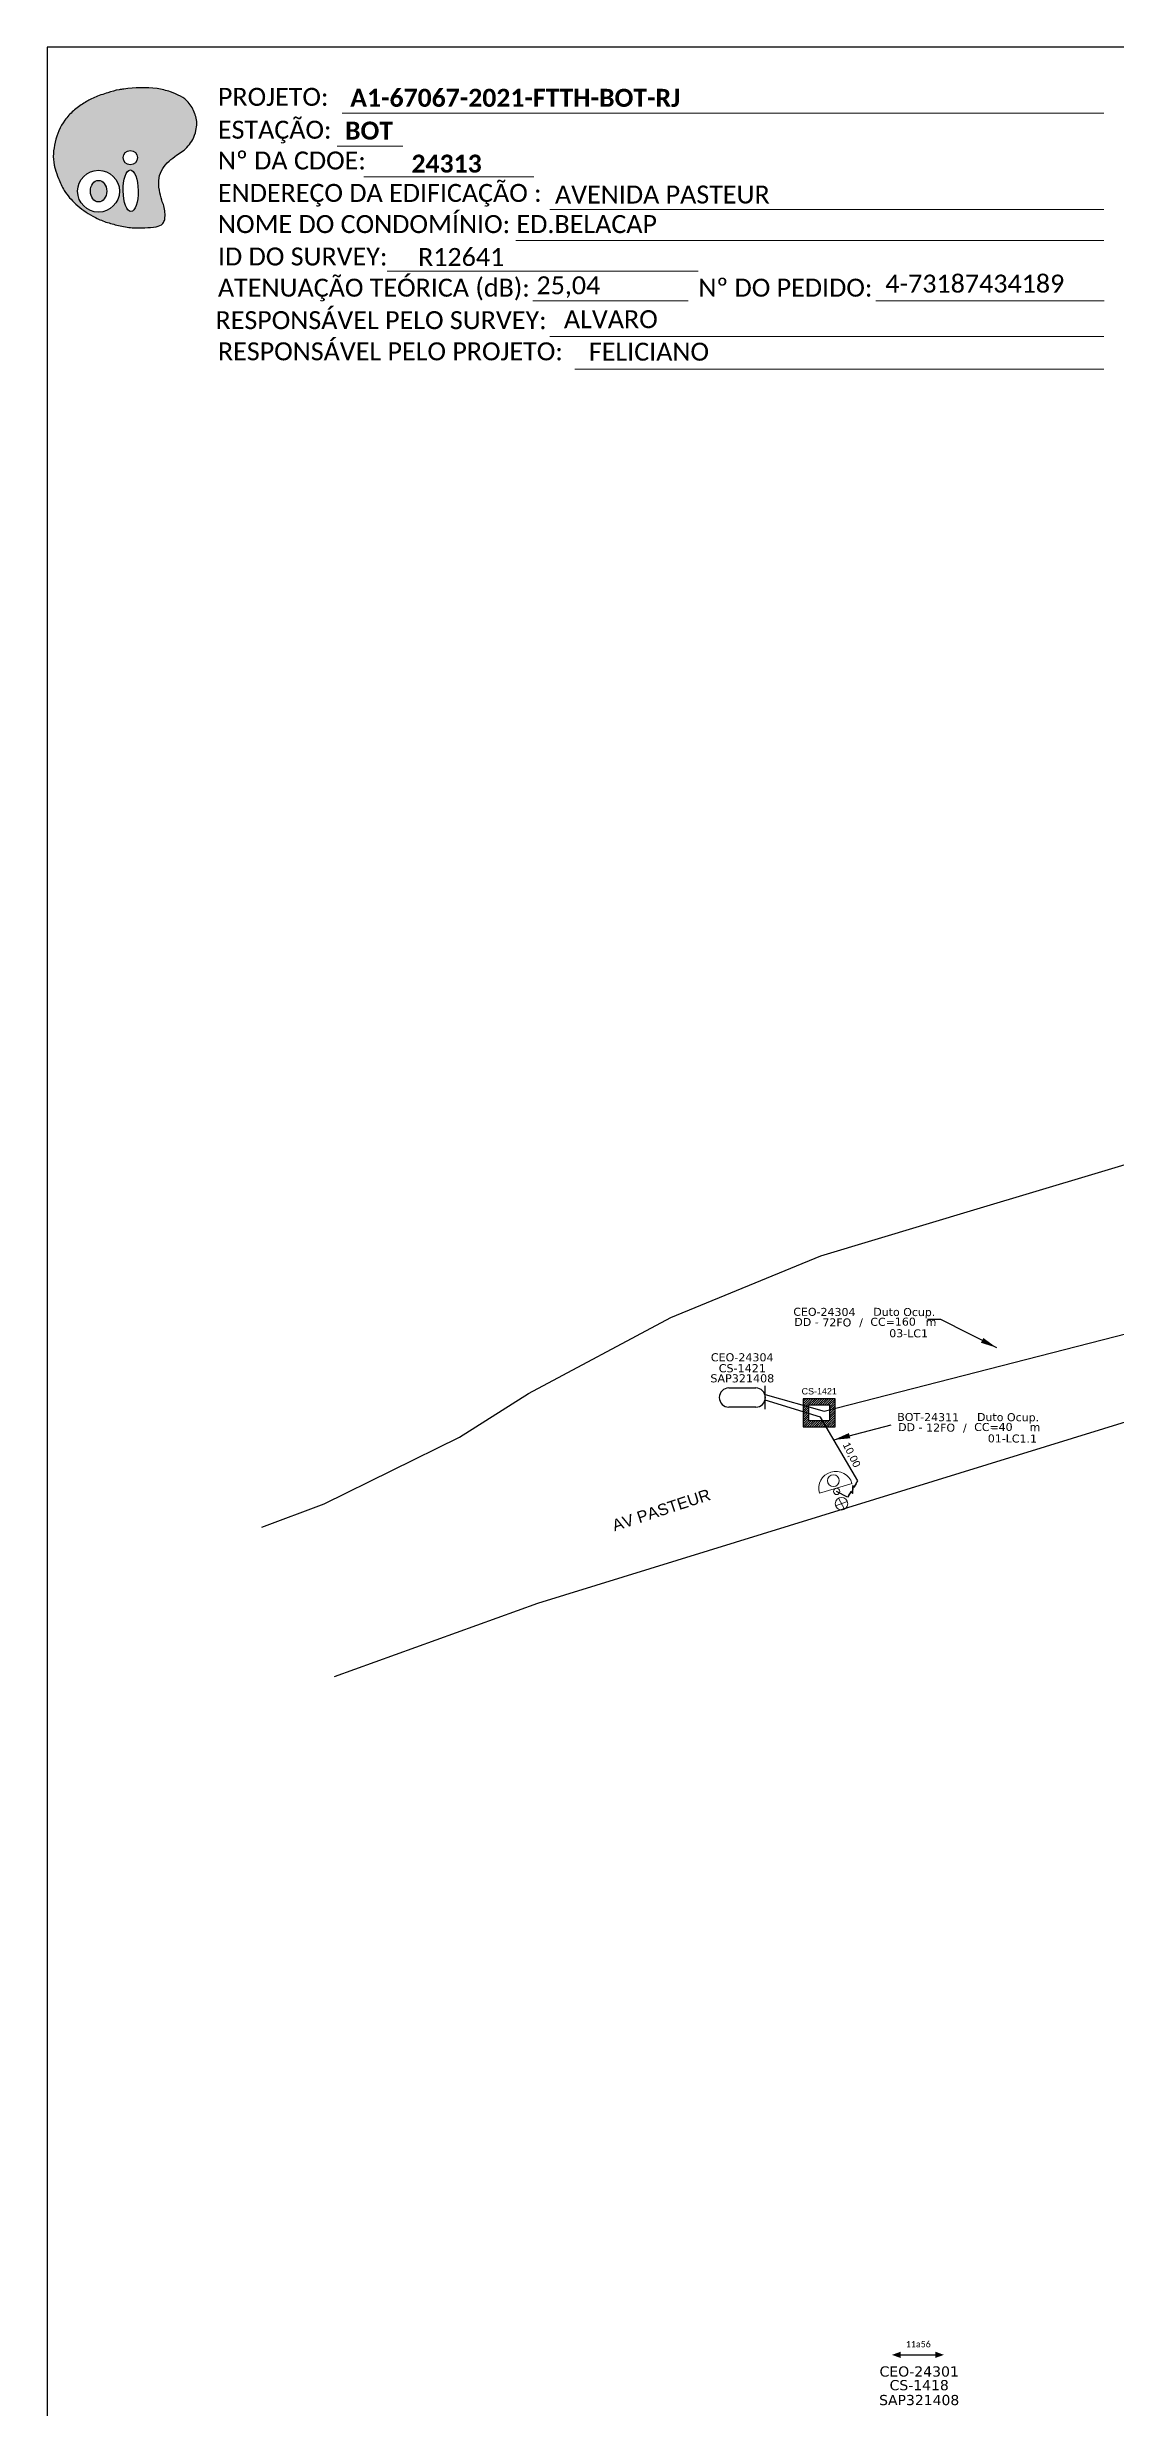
# Model space of a CAD drawing. Header units: metres. Extents: x -1434 to -593, y 563 to 1157.
# Drawn here: x -1434.3 to -1303.1, y 867 to 1157 of the extents above; entities that cross this region are included whole.
import ezdxf
from ezdxf.enums import TextEntityAlignment as Align

# ---------------------------------------------------------------- set-up
doc = ezdxf.new("R2010")
doc.units = ezdxf.units.M
for name, color, linetype in [('10.1-Caixas Subterrâneas', 5, 'Continuous'), ('20.4-CEOS', 1, 'Continuous'), ('20.5-CEO', 1, 'Continuous'), ('CAP a instalar', 1, 'Continuous'), ('label_cabos', 7, 'Continuous'), ('locais', 7, 'Continuous'), ('METRAGEM', 92, 'Continuous'), ('QUADRA', 94, 'Continuous'), ('SETA', 7, 'Continuous'), ('Subida Lateral', 5, 'Continuous'), ('UNIFILAR', 7, 'Continuous')]:
    doc.layers.add(name, color=color, linetype=linetype)
for name, color, linetype, lineweight in [('10.4-Postes', 1, 'Continuous', 0), ('20.2-CDO_POSTE', 1, 'Continuous', 5), ('Segmento Logradouro Texto', 251, 'Continuous', 0)]:
    doc.layers.add(name, color=color, linetype=linetype, lineweight=lineweight)
doc.styles.add('ARIAL', font='arial.ttf')
doc.styles.add('DIGICADE', font='arial.ttf')
doc.styles.add('siredit', font='verdana.ttf')
doc.styles.get("Standard").update_dxf_attribs({"font": 'arial.ttf'})
doc.styles.add('WMF-Calibri0', font='calibri.ttf')
doc.styles.add('WMF-Calibri1', font='calibrib.ttf')
doc.linetypes.add('FENCELINE1', pattern='A,0.25,-0.1,[133,ltypeshp.shx,S=0.1,R=0,X=-0.1,Y=0],-0.1,1', length=1.45)
doc.dimstyles.new('CC', dxfattribs={"dimtxt": 1, "dimasz": 2, "dimexe": 0.18, "dimexo": 0.0625, "dimgap": 0.09, "dimtad": 0, "dimdec": 0, "dimrnd": 1, "dimzin": 0, "dimdsep": 46, "dimtxsty": 'siredit', "dimblk": 'NONE', "dimcen": 0, "dimse1": 1, "dimse2": 1, "dimsd1": 1, "dimsd2": 1, "dimclrt": 7, "dimadec": 0, "dimazin": 0, "dimtfac": 1, "dimtdec": 0, "dimtofl": 0, "dimtmove": 0, "dimatfit": 3, "dimfxl": 0, "dimtolj": 1, "dimtzin": 0, "dimarcsym": 0})

# ---------------------------------------------------------------- blocks, each defined once
blk = doc.blocks.new('POSTE_CELULA_9')
at = {"layer": '10.4-Postes', "color": 10}
for points in [[(-98.28, 125.14), (-100.92, 124.16)], [(-100.27, 125.89), (-98.93, 123.41)]]:
    blk.add_lwpolyline(points, dxfattribs=at)
blk.add_circle((-99.6, 124.65), 1.41, dxfattribs=at)
blk = doc.blocks.new('*X4')
at = {"color": 0, "linetype": 'Continuous'}
for p, q in [((-1.25, 0.34099), (-0.49099, 1.1)), ((-1.25, 0.517767), (-0.667767, 1.1)), ((-1.25, 0.694544), (-0.844544, 1.1)), ((-1.25, 0.87132), (-1.02132, 1.1)), ((-1.25, 1.048097), (-1.198097, 1.1)), ((-1.25, 0.164214), (-0.8035, 0.610714)), ((-1.25, -0.012563), (-0.8035, 0.433937)), ((-1.25, -0.18934), (-0.8035, 0.25716)), ((-1.25, -0.366117), (-0.8035, 0.080383)), ((-0.789214, 0.625), (-0.314214, 1.1)), ((-0.612437, 0.625), (-0.137437, 1.1)), ((-0.43566, 0.625), (0.03934, 1.1)), ((-0.258883, 0.625), (0.216117, 1.1)), ((-0.082107, 0.625), (0.392893, 1.1)), ((0.09467, 0.625), (0.56967, 1.1)), ((0.271447, 0.625), (0.746447, 1.1)), ((0.448223, 0.625), (0.923223, 1.1)), ((0.625, 0.625), (1.1, 1.1)), ((0.801777, 0.625), (1.25, 1.073223)), ((0.8035, 0.449947), (1.25, 0.896447)), ((0.8035, 0.27317), (1.25, 0.71967)), ((0.8035, 0.096393), (1.25, 0.542893)), ((0.8035, -0.080383), (1.25, 0.366117)), ((0.8035, -0.25716), (1.25, 0.18934)), ((0.8035, -0.433937), (1.25, 0.012563)), ((-1.25, -0.542893), (-0.8035, -0.096393)), ((-1.25, -0.71967), (-0.8035, -0.27317)), ((-1.25, -0.896447), (-0.8035, -0.449947)), ((-1.25, -1.073223), (-0.801777, -0.625)), ((-1.1, -1.1), (-0.625, -0.625)), ((-0.923223, -1.1), (-0.448223, -0.625)), ((-0.746447, -1.1), (-0.271447, -0.625)), ((-0.56967, -1.1), (-0.09467, -0.625)), ((-0.392893, -1.1), (0.082107, -0.625)), ((-0.216117, -1.1), (0.258883, -0.625)), ((-0.03934, -1.1), (0.43566, -0.625)), ((0.137437, -1.1), (0.612437, -0.625)), ((0.314214, -1.1), (0.789214, -0.625)), ((0.49099, -1.1), (1.25, -0.34099)), ((0.667767, -1.1), (1.25, -0.517767)), ((0.8035, -0.610714), (1.25, -0.164214)), ((0.844544, -1.1), (1.25, -0.694544)), ((1.02132, -1.1), (1.25, -0.87132)), ((1.198097, -1.1), (1.25, -1.048097))]:
    blk.add_line(p, q, dxfattribs=at)
blk = doc.blocks.new('MANHOLE_MQ')
at = {"color": 0, "linetype": 'Continuous'}
for p, q in [((0.00000623, 0.00000569), (-0.00000627, 0.00000569)), ((-0.00000627, 0.00000569), (-0.00000627, -0.00000531)), ((-0.00000404, 0.00000331), (0.00000399, 0.00000331)), ((-0.00000404, -0.00000294), (-0.00000404, 0.00000331)), ((0.00000399, 0.00000331), (0.00000399, -0.00000294)), ((0.00000623, -0.00000531), (0.00000623, 0.00000569)), ((-0.00000627, -0.00000531), (0.00000623, -0.00000531)), ((0.00000399, -0.00000294), (-0.00000404, -0.00000294)), ((0.00000399, -0.00000294), (0.00000399, -0.00000294))]:
    blk.add_line(p, q, dxfattribs=at)
at = {"color": 0, "linetype": 'Continuous', "xscale": 5e-06, "yscale": 5e-06, "zscale": 1e-05}
blk.add_blockref('*X4', (-0.00000002, 0.00000019), dxfattribs=at)
blk = doc.blocks.new('*U5')
at = {"color": 0}
blk.add_line((2.14, -0.58), (-2.1, -0.68), dxfattribs=at)
for centre, radius in [((0, 0.38), 0.733), ((0.03, -1.03), 0.393)]:
    blk.add_circle(centre, radius, dxfattribs=at)
blk.add_arc((0.02, -0.63), 2.12, 1.3782, 181.3782, dxfattribs=at)
blk = doc.blocks.new('_None')
blk = doc.blocks.new('Inst CB DT OCUP CFOA-SM-DD-S-72')
at = {"layer": 'label_cabos', "color": 0, "style": 'siredit'}
for tag, flags, p in [('ID_ATIVIDADE', 3, (1.31, 2.67)), ('FATOR', 1, (11.56, 2.55))]:
    blk.add_attdef(tag, text='', height=1, rotation=359.69, dxfattribs=dict(at, flags=flags)).set_placement(p, align=Align.MIDDLE_CENTER)
for tag, p in [('TIPO_CABO', (1.11, 0)), ('DESTINO_CABO', (3.13, 1.26)), ('CABO', (4.69, -0.05)), ('/', (7.71, -0.05)), ('LANCE', (10.41, 0.02)), ('TIPO_CABO', (13.11, 1.24)), ('UND', (16.46, 0)), ('FID', (13.65, -1.41))]:
    blk.add_attdef(tag, text='', height=1, rotation=359.69, dxfattribs=at).set_placement(p, align=Align.MIDDLE_CENTER)
blk.add_attdef('QTDE', (11.93, -0.45), '', height=1, rotation=359.69, dxfattribs=at)
blk = doc.blocks.new('Inst CB DT OCUP CFOA-SM-DD-S-12')
at = {"layer": 'label_cabos', "color": 0, "style": 'siredit'}
for tag, flags, p in [('ID_ATIVIDADE', 3, (1.31, 2.67)), ('FATOR', 1, (11.56, 2.55))]:
    blk.add_attdef(tag, text='', height=1, rotation=359.69, dxfattribs=dict(at, flags=flags)).set_placement(p, align=Align.MIDDLE_CENTER)
for tag, p in [('TIPO_CABO', (1.11, 0)), ('DESTINO_CABO', (3.13, 1.26)), ('CABO', (4.69, -0.05)), ('/', (7.71, -0.05)), ('LANCE', (10.41, 0.02)), ('TIPO_CABO', (13.11, 1.24)), ('UND', (16.46, 0)), ('FID', (13.65, -1.41))]:
    blk.add_attdef(tag, text='', height=1, rotation=359.69, dxfattribs=at).set_placement(p, align=Align.MIDDLE_CENTER)
blk.add_attdef('QTDE', (11.93, -0.45), '', height=1, rotation=359.69, dxfattribs=at)
blk = doc.blocks.new('OI')
h = blk.add_hatch(color=40)
edge = h.paths.add_edge_path()
edge.add_spline(control_points=[(4.35, -0.67), (3.92, -0.99), (3.26, -1.5), (2.81, -2.59), (2.9, -3.5), (3.06, -4.27), (3.31, -4.85), (3.37, -5.39), (3.4, -5.88), (3.2, -6.4), (2.54, -6.61), (1.65, -6.63), (0.55, -6.67), (-0.56, -6.42), (-1.61, -6.14), (-2.77, -5.61), (-3.92, -4.77), (-4.89, -3.7), (-5.34, -2.65), (-5.6, -1.94), (-5.85, -0.96), (-5.71, 0.47), (-5.1, 2.02), (-4.14, 3.02), (-3.3, 3.61), (-2.37, 4.16), (-1.36, 4.44), (-0.56, 4.7), (0.79, 4.85), (2.24, 4.97), (3.79, 4.57), (4.67, 4.21), (5.44, 3.65), (5.76, 2.99), (6.03, 2.21), (6.01, 1.46), (5.72, 0.64), (5.31, 0.08), (4.88, -0.38), (4.51, -0.55), (4.35, -0.67)], knot_values=[0, 0, 0, 0, 1.60434, 2.417191, 3.427595, 4.282808, 4.776746, 5.304182, 5.888771, 6.258406, 6.858137, 7.79129, 8.986195, 10.124242, 11.187857, 12.242908, 13.953784, 15.414161, 16.515391, 17.349188, 17.675853, 19.552021, 21.515531, 22.568638, 23.63245, 24.621084, 25.782718, 26.745347, 27.142653, 29.870543, 31.004649, 31.921532, 32.709589, 33.801391, 34.042471, 35.192333, 35.971461, 36.628871, 37.254359, 37.836911, 37.836911, 37.836911, 37.836911], degree=3, periodic=0)
h.paths.add_polyline_path([(1.13, -0.87, -1), (-0.04, -0.87, -1)], flags=16)
edge = h.paths.add_edge_path(flags=16)
edge.add_ellipse((0.56, -3.59), major_axis=(-0.02, 1.71), ratio=0.361305, start_angle=0, end_angle=360)
h.paths.add_polyline_path([(-0.36, -3.62, -1), (-3.8, -3.62, -1)], flags=16)
edge = h.paths.add_edge_path(flags=0)
edge.add_ellipse((-2.08, -3.62), major_axis=(0, 0.885), ratio=0.758294, start_angle=0, end_angle=360)
at = {"color": 40}
for centre, radius in [((-2.08, -3.62), 1.72), ((0.54, -0.87), 0.587)]:
    blk.add_circle(centre, radius, dxfattribs=at)
blk.add_ellipse((0.56, -3.59), major_axis=(-0.02, 1.71), ratio=0.361305, dxfattribs=at)
blk.add_ellipse((-2.08, -3.62), major_axis=(0, 0.885), ratio=0.758294, start_param=-3.141592653589792, end_param=3.141592653589792, dxfattribs=at)
at = {"color": 40, "start_tangent": (-0.800898, -0.598801), "end_tangent": (-0.800898, -0.598801)}
blk.add_spline([(4.35, -0.67), (3.2, -1.78), (2.9, -2.54), (2.92, -3.55), (3.12, -4.38), (3.28, -4.85), (3.37, -5.37), (3.35, -5.95), (3.2, -6.29), (2.66, -6.55), (1.73, -6.63), (0.54, -6.62), (-0.58, -6.41), (-1.6, -6.11), (-2.56, -5.67), (-3.95, -4.67), (-4.89, -3.56), (-5.37, -2.56), (-5.64, -1.78), (-5.72, -1.46), (-5.63, 0.42), (-4.84, 2.22), (-4.13, 2.99), (-3.27, 3.62), (-2.4, 4.09), (-1.3, 4.47), (-0.37, 4.72), (0.02, 4.77), (2.75, 4.8), (3.85, 4.53), (4.69, 4.16), (5.31, 3.68), (5.85, 2.73), (5.93, 2.5), (5.94, 1.35), (5.67, 0.62), (5.29, 0.08), (4.84, -0.36), (4.35, -0.67)], degree=3, dxfattribs=at)
blk = doc.blocks.new('SAN')
at = {"layer": 'SETA'}
blk.add_lwpolyline([(-2.58, 0), (6.02, 0)], dxfattribs=at)
for points in [[(-2.1, -0.66), (-3.93, 0), (-2.1, 0.67)], [(5.33, 0.68), (7.16, 0.01), (5.33, -0.65)]]:
    blk.add_solid(points, dxfattribs=at)

msp = doc.modelspace()

# ---------------------------------------------------------------- linework, layer by layer
at = {"color": 7}
msp.add_lwpolyline([(-1434.31, 562.96), (-593.31, 562.96), (-593.31, 1156.96), (-1434.31, 1156.96)], close=True, dxfattribs=at)
at = {"lineweight": 0}
for points in [[(-1398.09, 1148.84), (-1304.58, 1148.84)], [(-1398.72, 1144.8), (-1390.66, 1144.8)], [(-1372.59, 1137.04), (-1304.58, 1137.04)], [(-1376.79, 1133.21), (-1304.58, 1133.21)], [(-1392.59, 1129.44), (-1354.38, 1129.44)]]:
    msp.add_lwpolyline(points, dxfattribs=at)
at = {"color": 7, "lineweight": 0}
for points in [[(-1395.45, 1141.02), (-1374.56, 1141.02)], [(-1374.7, 1125.79), (-1355.61, 1125.79)], [(-1332.57, 1125.79), (-1304.56, 1125.79)], [(-1372.59, 1121.41), (-1304.58, 1121.41)], [(-1369.53, 1117.43), (-1304.58, 1117.43)]]:
    msp.add_lwpolyline(points, dxfattribs=at)
at = {"color": 7}
msp.add_lwpolyline([(-1324.6, 1000.69), (-1326.22, 1000.69)], dxfattribs=at)
at = {"layer": '20.5-CEO', "color": 7}
for p, q in [((-1350.62, 992.29), (-1347.32, 992.29)), ((-1347.32, 989.94), (-1350.62, 989.94))]:
    msp.add_line(p, q, dxfattribs=at)
msp.add_lwpolyline([(-1346.15, 989.69), (-1346.15, 992.53)], dxfattribs=at)
for centre, start, end in [((-1350.62, 991.11), 90, 270), ((-1347.32, 991.11), 270, 90)]:
    msp.add_arc(centre, 1.18, start, end, dxfattribs=at)
at = {"layer": 'CAP a instalar', "color": 7, "ltscale": 5}
for p, q in [((-1338.91, 989.44), (-1296.15, 1000.41)), ((-1346.15, 991.5), (-1338.91, 989.44))]:
    msp.add_line(p, q, dxfattribs=at)
at = {"layer": 'CAP a instalar', "color": 7, "ltscale": 2.5}
for p, q in [((-1339.38, 988.72), (-1346.15, 990.77)), ((-1334.77, 980.9), (-1339.38, 988.72)), ((-1334.97, 980.55), (-1334.77, 980.9))]:
    msp.add_line(p, q, dxfattribs=at)
at = {"layer": 'CAP a instalar', "color": 7, "linetype": 'FENCELINE1', "ltscale": 2.5}
for p, q in [((-1336.06, 978.86), (-1337.39, 979.58)), ((-1335.91, 979.08), (-1336.06, 978.86))]:
    msp.add_line(p, q, dxfattribs=at)
at = {"layer": 'QUADRA', "color": 7}
for points in [[(-1407.96, 975.18), (-1400.3, 978.05), (-1383.68, 986.25), (-1375.22, 991.62), (-1357.75, 1000.94), (-1339.32, 1008.52), (-1320.14, 1014.27), (-1283.91, 1025.13)], [(-1407.96, 975.18), (-1400.3, 978.05), (-1383.68, 986.25), (-1375.22, 991.62), (-1357.75, 1000.94), (-1339.32, 1008.52), (-1320.14, 1014.27), (-1283.91, 1025.13)], [(-1407.96, 975.18), (-1400.3, 978.05), (-1383.68, 986.25), (-1375.22, 991.62), (-1357.75, 1000.94), (-1339.32, 1008.52), (-1320.14, 1014.27), (-1283.91, 1025.13)], [(-1407.96, 975.18), (-1400.3, 978.05), (-1383.68, 986.25), (-1375.22, 991.62), (-1357.75, 1000.94), (-1339.32, 1008.52), (-1320.14, 1014.27), (-1283.91, 1025.13)], [(-1104.29, 956.98), (-1128.49, 972.08), (-1141.7, 979.77), (-1156.75, 986.67), (-1171.2, 992.81), (-1172.32, 993.31), (-1180.01, 996.21), (-1187.97, 998.36), (-1195.38, 1000.17), (-1211.73, 1002.48), (-1228.23, 1003.21), (-1244.74, 1002.34), (-1261.04, 999.87), (-1273.72, 996.79), (-1374.13, 965.82), (-1399.09, 956.79)], [(-1104.29, 956.98), (-1128.49, 972.08), (-1141.7, 979.77), (-1156.75, 986.67), (-1171.2, 992.81), (-1172.32, 993.31), (-1180.01, 996.21), (-1187.97, 998.36), (-1195.38, 1000.17), (-1211.73, 1002.48), (-1228.23, 1003.21), (-1244.74, 1002.34), (-1261.04, 999.87), (-1273.72, 996.79), (-1374.13, 965.82), (-1399.09, 956.79)], [(-1104.29, 956.98), (-1128.49, 972.08), (-1141.7, 979.77), (-1156.75, 986.67), (-1171.2, 992.81), (-1172.32, 993.31), (-1180.01, 996.21), (-1187.97, 998.36), (-1195.38, 1000.17), (-1211.73, 1002.48), (-1228.23, 1003.21), (-1244.74, 1002.34), (-1261.04, 999.87), (-1273.72, 996.79), (-1374.13, 965.82), (-1399.09, 956.79)], [(-1104.29, 956.98), (-1128.49, 972.08), (-1141.7, 979.77), (-1156.75, 986.67), (-1171.2, 992.81), (-1172.32, 993.31), (-1180.01, 996.21), (-1187.97, 998.36), (-1195.38, 1000.17), (-1211.73, 1002.48), (-1228.23, 1003.21), (-1244.74, 1002.34), (-1261.04, 999.87), (-1273.72, 996.79), (-1374.13, 965.82), (-1399.09, 956.79)]]:
    msp.add_lwpolyline(points, dxfattribs=at)
at = {"layer": 'Subida Lateral', "color": 5, "const_width": 0.197}
msp.add_lwpolyline([(-1334.97, 980.55), (-1335.23, 980.14), (-1335.38, 980.24), (-1335.45, 979.4), (-1335.63, 979.52), (-1335.91, 979.08)], dxfattribs=at)

# ---------------------------------------------------------------- block references
at = {"color": 7, "xscale": 1.494060215586407, "yscale": 1.494060215586409, "zscale": 1.494060215586409, "rotation": 0.153289602394906}
msp.add_blockref('OI', (-1424.92, 1144.69), dxfattribs=at)
at = {"color": 0, "lineweight": 0}
ref = msp.add_blockref('Inst CB DT OCUP CFOA-SM-DD-S-72', (-1341.97, 1000.39), dxfattribs=dict(at, xscale=0.9828, yscale=0.9828, zscale=0.9828))
ref.add_attrib('DESTINO_CABO', 'CEO-24304', dxfattribs={"layer": 'label_cabos', "color": 0, "height": 0.983, "rotation": 359.69, "style": 'siredit'}).set_placement((-1338.89, 1001.63), align=Align.MIDDLE_CENTER)
ref.add_attrib('TIPO_CABO', 'Duto Ocup.', dxfattribs={"layer": 'label_cabos', "color": 0, "height": 0.983, "rotation": 359.69, "style": 'siredit'}).set_placement((-1329.08, 1001.62), align=Align.MIDDLE_CENTER)
ref.add_attrib('/', '/', dxfattribs={"layer": 'label_cabos', "color": 0, "height": 0.983, "rotation": 359.69, "style": 'siredit'}).set_placement((-1334.39, 1000.34), align=Align.MIDDLE_CENTER)
ref.add_attrib('FID', '03-LC1', dxfattribs={"layer": 'label_cabos', "color": 0, "height": 0.983, "rotation": 359.69, "style": 'siredit'}).set_placement((-1328.55, 999), align=Align.MIDDLE_CENTER)
ref.add_attrib('LANCE', 'CC=', dxfattribs={"layer": 'label_cabos', "color": 0, "height": 0.983, "rotation": 359.69, "style": 'siredit'}).set_placement((-1331.74, 1000.41), align=Align.MIDDLE_CENTER)
ref.add_attrib('UND', 'm', dxfattribs={"layer": 'label_cabos', "color": 0, "height": 0.983, "rotation": 359.69, "style": 'siredit'}).set_placement((-1325.79, 1000.39), align=Align.MIDDLE_CENTER)
ref.add_attrib('CABO', '72FO', dxfattribs={"layer": 'label_cabos', "color": 0, "height": 0.983, "rotation": 359.69, "style": 'siredit'}).set_placement((-1337.36, 1000.34), align=Align.MIDDLE_CENTER)
ref.add_attrib('TIPO_CABO', 'DD - ', dxfattribs={"layer": 'label_cabos', "color": 0, "height": 0.983, "rotation": 359.69, "style": 'siredit'}).set_placement((-1340.87, 1000.39), align=Align.MIDDLE_CENTER)
ref.add_attrib('QTDE', '160', (-1330.24, 999.95), dxfattribs={"layer": 'label_cabos', "color": 0, "height": 0.983, "rotation": 359.69, "style": 'siredit'})
ref = msp.add_blockref('Inst CB DT OCUP CFOA-SM-DD-S-12', (-1329.23, 987.47), dxfattribs=dict(at, xscale=0.9828, yscale=0.9828, zscale=0.9828))
ref.add_attrib('DESTINO_CABO', 'BOT-24311', dxfattribs={"layer": 'label_cabos', "color": 0, "height": 0.983, "rotation": 359.69, "style": 'siredit'}).set_placement((-1326.15, 988.71), align=Align.MIDDLE_CENTER)
ref.add_attrib('TIPO_CABO', 'Duto Ocup.', dxfattribs={"layer": 'label_cabos', "color": 0, "height": 0.983, "rotation": 359.69, "style": 'siredit'}).set_placement((-1316.34, 988.7), align=Align.MIDDLE_CENTER)
ref.add_attrib('/', '/', dxfattribs={"layer": 'label_cabos', "color": 0, "height": 0.983, "rotation": 359.69, "style": 'siredit'}).set_placement((-1321.64, 987.42), align=Align.MIDDLE_CENTER)
ref.add_attrib('FID', '01-LC1.1', dxfattribs={"layer": 'label_cabos', "color": 0, "height": 0.983, "rotation": 359.69, "style": 'siredit'}).set_placement((-1315.81, 986.08), align=Align.MIDDLE_CENTER)
ref.add_attrib('LANCE', 'CC=', dxfattribs={"layer": 'label_cabos', "color": 0, "height": 0.983, "rotation": 359.69, "style": 'siredit'}).set_placement((-1318.99, 987.49), align=Align.MIDDLE_CENTER)
ref.add_attrib('UND', 'm', dxfattribs={"layer": 'label_cabos', "color": 0, "height": 0.983, "rotation": 359.69, "style": 'siredit'}).set_placement((-1313.04, 987.47), align=Align.MIDDLE_CENTER)
ref.add_attrib('CABO', '12FO', dxfattribs={"layer": 'label_cabos', "color": 0, "height": 0.983, "rotation": 359.69, "style": 'siredit'}).set_placement((-1324.62, 987.42), align=Align.MIDDLE_CENTER)
ref.add_attrib('TIPO_CABO', 'DD - ', dxfattribs={"layer": 'label_cabos', "color": 0, "height": 0.983, "rotation": 359.69, "style": 'siredit'}).set_placement((-1328.13, 987.47), align=Align.MIDDLE_CENTER)
ref.add_attrib('QTDE', '40', (-1317.5, 987.02), dxfattribs={"layer": 'label_cabos', "color": 0, "height": 0.983, "rotation": 359.69, "style": 'siredit'})
at = {"layer": '10.1-Caixas Subterrâneas', "color": 30, "xscale": 314287.2083770063, "yscale": 314287.2083770063, "zscale": 314287.2083770063, "rotation": 180.000000000063}
msp.add_blockref('MANHOLE_MQ', (-1339.55, 989.3), dxfattribs=at)
at = {"layer": '20.2-CDO_POSTE', "color": 7, "xscale": -0.9827999999999989, "yscale": 0.9827999999999999, "zscale": 0.9828, "rotation": 18.03053766497753}
msp.add_blockref('*U5', (-1337.67, 980.55), dxfattribs=at)
at = {"layer": 'locais', "xscale": 0.549789365286005, "yscale": 0.549789365286005, "zscale": 0.549789365286005}
msp.add_blockref('POSTE_CELULA_9', (-1282.03, 909.54), dxfattribs=at)
at = {"layer": 'UNIFILAR', "color": 5, "lineweight": -3, "xscale": 0.57480192, "yscale": 0.57480192, "zscale": 0.57480192}
msp.add_blockref('SAN', (-1328.33, 873.53), dxfattribs=at)

# ---------------------------------------------------------------- texts
at = {"lineweight": 0, "style": 'WMF-Calibri0'}
for s, height, p in [('PROJETO:', 2.206, (-1413.35, 1149.76)), ('ESTAÇÃO:', 2.206, (-1413.35, 1145.72)), ('ENDEREÇO DA EDIFICAÇÃO :', 2.2064, (-1413.35, 1137.96)), ('NOME DO CONDOMÍNIO: ED.BELACAP', 2.2064, (-1413.35, 1134.13)), ('ID DO SURVEY:', 2.2064, (-1413.35, 1130.15)), ('R12641', 2.206, (-1388.78, 1130.09)), ('ATENUAÇÃO TEÓRICA (dB):', 2.2064, (-1413.35, 1126.32)), ('25,04', 2.206, (-1374.24, 1126.61))]:
    msp.add_text(s, height=height, dxfattribs=at).set_placement(p)
for s, height, style, p in [('A1-67067-2021-FTTH-BOT-RJ', 2.2064, 'WMF-Calibri1', (-1397.11, 1149.64)), ('BOT', 2.206, 'WMF-Calibri1', (-1397.75, 1145.61)), ('AVENIDA PASTEUR', 2.2064, 'WMF-Calibri0', (-1371.97, 1137.76))]:
    msp.add_text(s, height=height, dxfattribs=dict(style=style)).set_placement(p)
at = {"color": 7, "lineweight": 0, "style": 'WMF-Calibri0'}
for s, height, p in [('Nº DA CDOE:', 2.2064, (-1413.35, 1141.94)), ('Nº DO PEDIDO:', 2.2064, (-1354.37, 1126.32)), ('RESPONSÁVEL PELO SURVEY:', 2.2064, (-1413.65, 1122.33)), ('ALVARO', 2.206, (-1370.87, 1122.45)), ('RESPONSÁVEL PELO PROJETO:', 2.2064, (-1413.35, 1118.5)), ('FELICIANO', 2.206, (-1367.81, 1118.46))]:
    msp.add_text(s, height=height, dxfattribs=at).set_placement(p)
at = {"color": 7, "style": 'WMF-Calibri1'}
msp.add_text('24313', height=2.206, dxfattribs=at).set_placement((-1385.28, 1141.56), align=Align.CENTER)
at = {"color": 7, "style": 'WMF-Calibri0'}
msp.add_text('4-73187434189', height=2.2064, dxfattribs=at).set_placement((-1331.41, 1126.82))
at = {"insert": (-1327.36, 874.85), "char_height": 0.7817, "width": 14.5763, "attachment_point": 5}
msp.add_mtext('\\C7;\\fCalibri|b0|i0|c0|p34;11a56', dxfattribs=at)
at = {"layer": '10.1-Caixas Subterrâneas', "color": 30, "style": 'ARIAL'}
msp.add_text('CS-1421', height=0.786, dxfattribs=at).set_placement((-1341.69, 991.49))
at = {"layer": '20.4-CEOS', "color": 7, "style": 'siredit'}
for tag, text, height, p in [('CEO-24301', 'CEOSXXX', 1.255, (-1327.25, 872.12)), ('CS-1418', '', 1.25, (-1327.25, 870.44)), ('SAP321408', '', 1.25, (-1327.25, 868.61))]:
    msp.add_attdef(tag, text=text, height=height, dxfattribs=at).set_placement(p, align=Align.TOP_CENTER)
at = {"layer": '20.5-CEO', "color": 7, "style": 'siredit'}
for tag, text, height, p in [('CEO-24304', 'CEO-XXX', 0.992, (-1348.98, 996.55)), ('CS-1421', 'CS-XXX', 0.996, (-1348.97, 995.21)), ('SAP321408', 'SAP 321408', 0.996, (-1348.97, 993.97))]:
    msp.add_attdef(tag, text=text, height=height, dxfattribs=at).set_placement(p, align=Align.TOP_CENTER)
at = {"layer": 'METRAGEM', "style": 'ARIAL'}
msp.add_text('10,00', height=0.929, rotation=296.3022, dxfattribs=at).set_placement((-1336.66, 985.33))
at = {"layer": 'Segmento Logradouro Texto', "color": 7, "linetype": 'Continuous', "insert": (-1365.1, 976.02), "char_height": 1.4182, "width": 13.1041, "attachment_point": 1, "rotation": 18.1877, "style": 'DIGICADE'}
msp.add_mtext('\\fArial|b0|i0|c0|p34;\\W1.0000000000;\\T1.0000000000;\\o\\lAV PASTEUR', dxfattribs=at)

# ---------------------------------------------------------------- leaders
at = {"layer": 'label_cabos'}
for points in [[(-1317.73, 997.23), (-1324.6, 1000.69)], [(-1337.73, 985.92), (-1330.68, 987.77)]]:
    msp.add_leader(points, dimstyle='CC', override={"dimgap": 0.09, "dimtad": 0}, dxfattribs=at)

doc.saveas('drawing.dxf')
